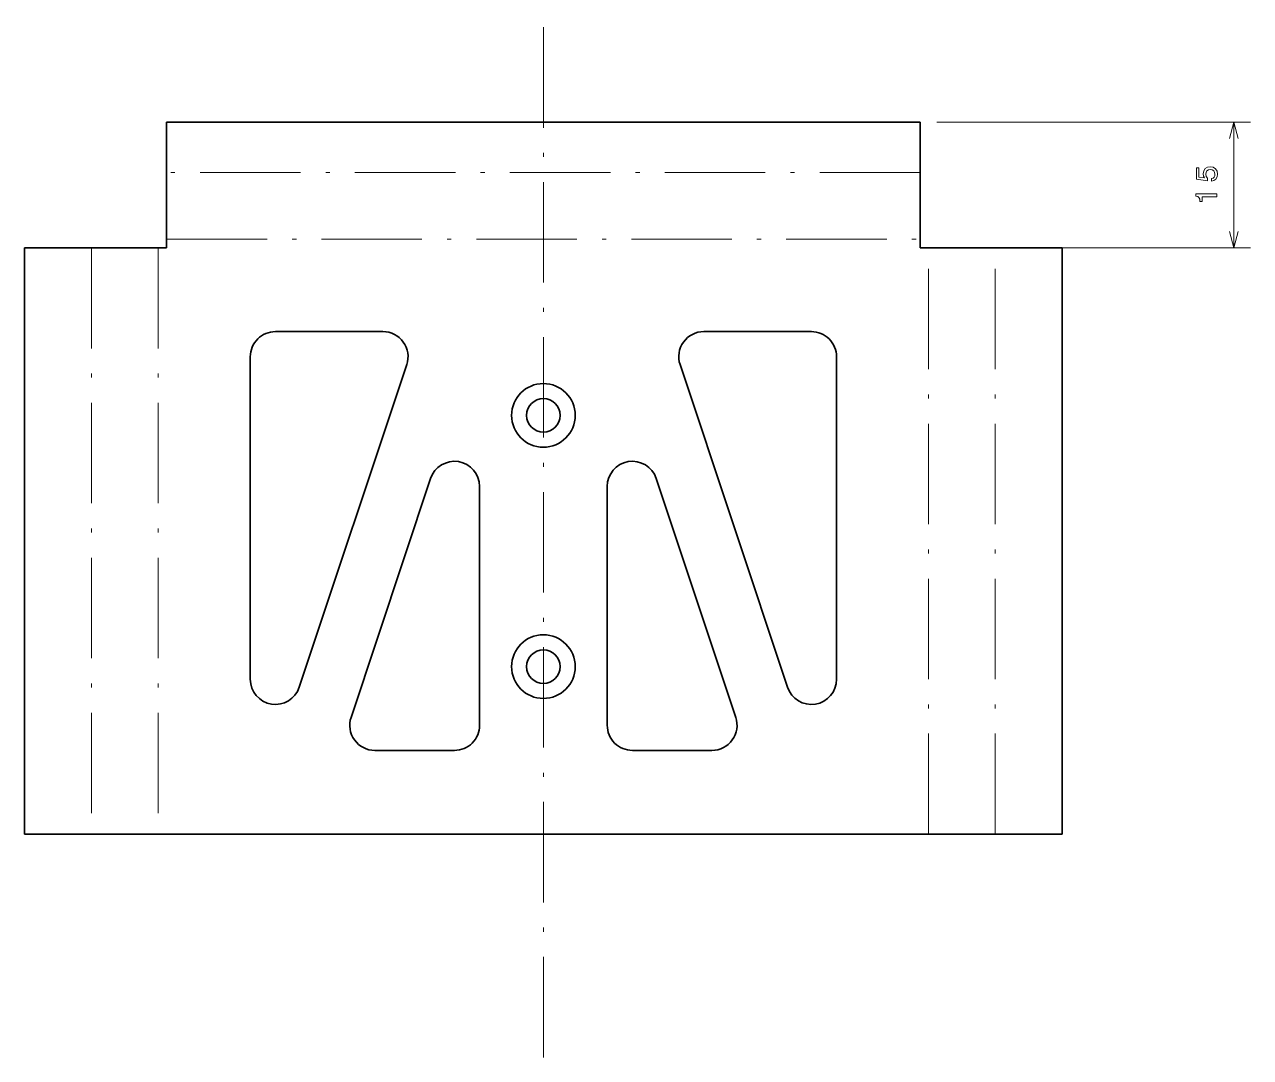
# Model space of a CAD drawing. Extents: x 41 to 187, y 69 to 192.
import ezdxf

# ---------------------------------------------------------------- set-up
doc = ezdxf.new("R2010")
doc.units = 0
doc.linetypes.add('DASHDOT', pattern=[18.5, 12, -3, 0.5, -3])

msp = doc.modelspace()

# ---------------------------------------------------------------- linework, layer by layer
at = {"color": 7, "linetype": 'DASHDOT', "lineweight": 13}
for p, q in [((102.978027, 68.995453), (102.978027, 192.309845)), ((147.978027, 174.634201), (57.978027, 174.634201)), ((49.014912, 165.652649), (49.014912, 95.652649)), ((56.978027, 165.652649), (56.978027, 95.652649)), ((57.978027, 166.671097), (147.978027, 166.671097)), ((148.978027, 95.652649), (148.978027, 165.652649)), ((156.941147, 95.652649), (156.941147, 165.652649))]:
    msp.add_line(p, q, dxfattribs=at)
at = {"color": 7, "lineweight": 35}
for p, q in [((57.978027, 180.652649), (147.978027, 180.652649)), ((41.014912, 95.652649), (41.014912, 165.652649)), ((164.941147, 165.652649), (164.941147, 95.652649)), ((67.978027, 114.139481), (67.978027, 152.652649)), ((137.978027, 152.652649), (137.978027, 114.139481)), ((86.661804, 151.703964), (73.824081, 113.190796)), ((132.131973, 113.190796), (119.29425, 151.703964)), ((80.006241, 109.601334), (89.510628, 138.114502)), ((125.949814, 109.601334), (116.445427, 138.114502)), ((95.356674, 137.165817), (95.356674, 108.652649)), ((110.59938, 108.652649), (110.59938, 137.165817)), ((56.978027, 95.652649), (148.978027, 95.652649))]:
    msp.add_line(p, q, dxfattribs=at)
at = {"color": 7, "lineweight": 35, "ltscale": 0.150461}
for p, q in [((57.978027, 180.652649), (57.978027, 174.634201)), ((147.978027, 174.634201), (147.978027, 180.652649))]:
    msp.add_line(p, q, dxfattribs=at)
at = {"color": 7, "lineweight": 13}
for p, q in [((149.978027, 180.652649), (187.413574, 180.652649)), ((158.941147, 165.652649), (187.413574, 165.652649))]:
    msp.add_line(p, q, dxfattribs=at)
at = {"color": 7, "lineweight": 13, "ltscale": 0.375}
msp.add_line((185.413574, 165.652649), (185.413574, 180.652649), dxfattribs=at)
at = {"color": 7, "lineweight": 35, "ltscale": 0.199078}
for p, q in [((57.978027, 174.634201), (57.978027, 166.671097)), ((147.978027, 166.671097), (147.978027, 174.634201)), ((49.014912, 165.652649), (56.978027, 165.652649)), ((156.941147, 165.652649), (148.978027, 165.652649)), ((49.014912, 95.652649), (56.978027, 95.652649)), ((156.941147, 95.652649), (148.978027, 95.652649))]:
    msp.add_line(p, q, dxfattribs=at)
at = {"color": 7, "lineweight": 35, "ltscale": 0.2}
for p, q in [((41.014912, 165.652649), (49.014912, 165.652649)), ((156.941147, 165.652649), (164.941147, 165.652649)), ((49.014912, 95.652649), (41.014912, 95.652649)), ((164.941147, 95.652649), (156.941147, 95.652649))]:
    msp.add_line(p, q, dxfattribs=at)
at = {"color": 7, "lineweight": 35, "ltscale": 0.025}
for p, q in [((57.978027, 165.652649), (56.978027, 165.652649)), ((148.978027, 165.652649), (147.978027, 165.652649))]:
    msp.add_line(p, q, dxfattribs=at)
at = {"color": 7, "lineweight": 35, "ltscale": 0.025461}
for p, q in [((57.978027, 166.671097), (57.978027, 165.652649)), ((147.978027, 165.652649), (147.978027, 166.671097))]:
    msp.add_line(p, q, dxfattribs=at)
at = {"color": 7, "lineweight": 35, "ltscale": 0.320943}
for p, q in [((83.81575, 155.652649), (70.978027, 155.652649)), ((122.140305, 155.652649), (134.978027, 155.652649))]:
    msp.add_line(p, q, dxfattribs=at)
at = {"color": 7, "lineweight": 35, "ltscale": 0.23761}
for p, q in [((92.356674, 105.652649), (82.852287, 105.652649)), ((123.103767, 105.652649), (113.59938, 105.652649))]:
    msp.add_line(p, q, dxfattribs=at)
at = {"color": 7, "lineweight": 13}
for points in [[(185.931213, 178.720795), (185.413574, 180.652649), (184.895935, 178.720795)], [(184.895935, 167.584503), (185.413574, 165.652649), (185.931213, 167.584503)]]:
    msp.add_lwpolyline(points, dxfattribs=at)
for points in [[(182.761566, 173.593567), (183.056946, 173.672821), (183.287491, 173.849335), (183.43158, 174.108704), (183.485626, 174.440109), (183.420776, 174.803955), (183.244263, 175.088531), (182.963287, 175.268646), (182.603058, 175.337082), (182.268036, 175.275848), (182.005066, 175.102936), (181.835754, 174.832764), (181.774536, 174.483337), (181.817749, 174.213165), (181.93663, 174.004242), (181.263, 174.105103), (181.263, 175.200195), (180.967606, 175.200195), (180.967606, 173.863739), (182.293259, 173.665619), (182.293259, 173.953796), (182.123947, 174.162735), (182.062714, 174.429306), (182.102325, 174.659851), (182.217606, 174.836365), (182.394119, 174.948029), (182.621063, 174.987671), (182.848022, 174.948029), (183.024536, 174.832764), (183.1362, 174.65625), (183.175812, 174.429306), (183.150604, 174.238388), (183.067749, 174.090698), (182.93808, 173.98262), (182.761566, 173.928589)], [(183.413574, 171.75351), (183.413574, 172.081329), (180.895569, 172.081329), (180.895569, 171.836365), (181.115295, 171.77153), (181.263, 171.641846), (181.349457, 171.443726), (181.378265, 171.169937), (181.634033, 171.169937), (181.634033, 171.75351)]]:
    msp.add_lwpolyline(points, close=True, dxfattribs=at)
at = {"color": 7, "lineweight": 35}
for centre, radius in [((102.978027, 145.652649), 3.8), ((102.978027, 145.652649), 2), ((102.978027, 115.652649), 3.8), ((102.978027, 115.652649), 2)]:
    msp.add_circle(centre, radius, dxfattribs=at)
for centre, start, end in [((70.978027, 152.652649), 90.000003, 180.000005), ((83.81575, 152.652649), 341.565051, 90.000003), ((122.140305, 152.652649), 90.000003, 198.434949), ((134.978027, 152.652649), 360, 90.000003), ((92.356674, 137.165817), 360, 161.565051), ((113.59938, 137.165817), 18.434949, 179.999995), ((70.978027, 114.139481), 180.000005, 341.565051), ((134.978027, 114.139481), 198.434949, 360), ((82.852287, 108.652649), 161.565051, 269.999997), ((92.356674, 108.652649), 269.999997, 360), ((113.59938, 108.652649), 179.999995, 269.999997), ((123.103767, 108.652649), 269.999997, 18.434949)]:
    msp.add_arc(centre, 3, start, end, dxfattribs=at)

doc.saveas('drawing.dxf')
